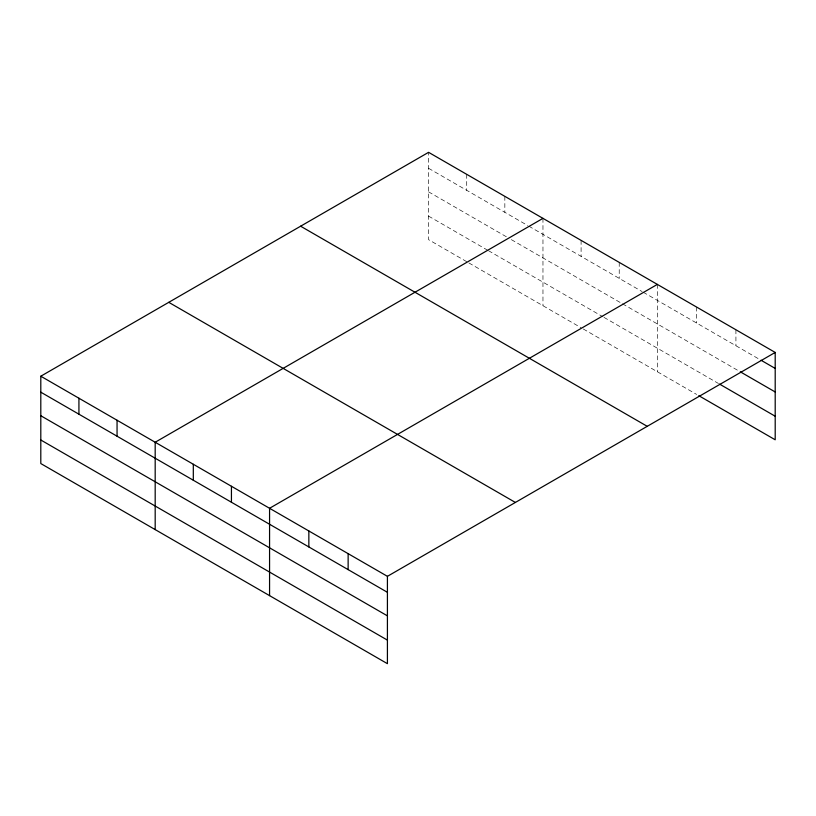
<?xml version="1.0" encoding="UTF-8"?>
<svg xmlns="http://www.w3.org/2000/svg" width="816" height="816" viewBox="0 0 816 816"><rect width="100%" height="100%" fill="white"/><g stroke="black" fill="none" stroke-linecap="round" stroke-linejoin="round"><path stroke-width="0.61" stroke-dasharray="4.08 3.06" d="M466.711 261.681L428.584 239.669L428.584 152.327M428.584 168.3L527.717 225.532M528.809 226.165L642.1 291.567M643.192 292.199L758.829 358.969M428.584 191.852L507.022 237.14M511.377 239.649L621.404 303.175M622.486 303.807L739.194 371.178M428.584 216.118L487.407 250.084M488.498 250.706L602.881 316.751M603.973 317.373L718.457 383.479M468.894 262.946L581.094 327.726M583.277 328.981L696.629 394.424M735.92 329.766L735.92 345.739M696.629 307.081L696.629 323.054M657.349 284.407L657.349 371.749M619.222 262.395L619.222 278.368M581.094 240.383L581.094 256.346M542.966 218.362L542.966 305.714M504.839 196.35L504.839 212.323M466.711 174.338L466.711 190.312"/><path stroke-width="1.22" d="M698.812 395.689L775.2 439.783L775.2 352.441L428.584 152.327L40.8 376.217L40.8 463.559L387.416 663.673L387.416 576.331L40.8 376.217M542.966 218.362L155.183 442.252L155.183 529.594M657.349 284.407L269.566 508.286L269.566 595.629M387.416 576.331L775.2 352.441M761.012 360.223L775.2 368.414M740.285 371.81L775.2 391.966M719.549 384.101L775.2 416.231M300.614 226.205L647.231 426.329M168.769 302.328L515.386 502.452M40.8 392.18L387.416 592.304M40.8 415.732L387.416 615.856M40.8 439.997L387.416 640.121M348.136 553.646L348.136 569.619M308.846 530.971L308.846 546.944M231.438 486.275L231.438 502.248M193.31 464.263L193.31 480.236M117.055 420.24L117.055 436.213M78.928 398.228L78.928 414.202"/></g></svg>
